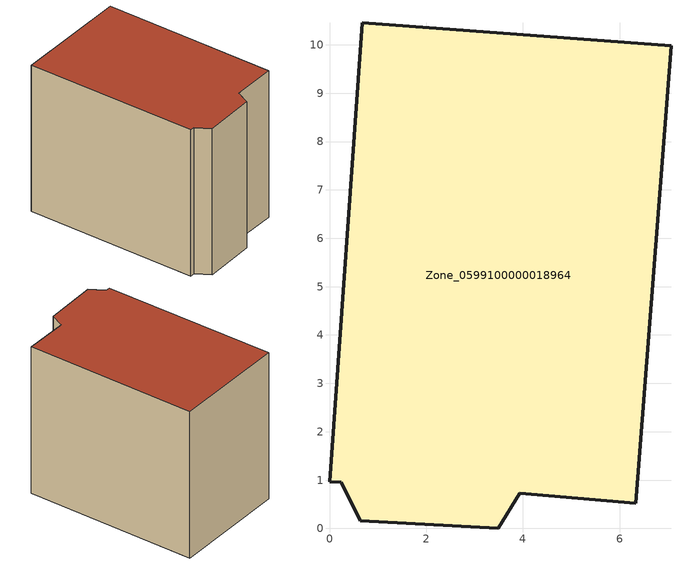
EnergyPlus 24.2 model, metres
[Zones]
Zone_0599100000018964
 floor ground (C_G): 0.24,0.96 0,0.97 0.68,10.46 7.06,9.98 6.33,0.52 3.93,0.73 3.49,0 0.64,0.16 z0
 wall outside (C_F): 3.49,0 3.93,0.73 6.33,0.52 7.06,9.98 0.68,10.46 0,0.97 0.24,0.96 0.64,0.16 3.49,0 z0:8.43
 roof outside (C_R): 7.06,9.98 0.68,10.46 0,0.97 0.24,0.96 0.64,0.16 3.49,0 3.93,0.73 6.33,0.52 z8.43
[BUILDING]
Pand.0599100000018964: North Axis=0; Terrain=City; Loads Convergence Tolerance Value=0.04; Temperature Convergence Tolerance Value=0.4; Solar Distribution=FullExterior; Maximum Number of Warmup Days=25; Minimum Number of Warmup Days=1
[Site:Location]
Rotterdam.The.Hague.AP_ZH_NLD Design_Conditions: Latitude=51.96; Longitude=4.45; Time Zone=1; Elevation=-4.5
[SITE:GROUNDTEMPERATURE:BUILDINGSURFACE]
18, 18, 18, 18, 18, 18, 18, 18, 18, 18, 18, 18
[MATERIAL] Thermal Absorptance=0.9; Solar Absorptance=0.7; Visible Absorptance=0.7
Name | Roughness | Thickness | Conductivity | Density | Specific Heat
G.TI.1946-1964 | MediumSmooth | 0.15 | 1 | 540 | 1210
F.TI.1946-1964 | Rough | 0.3 | 0.857143 | 1920 | 840
R.TI.1946-1964 | MediumRough | 0.2 | 0.277778 | 1500 | 1000
[CONSTRUCTION]
C_G: G.TI.1946-1964
C_F: F.TI.1946-1964
C_R: R.TI.1946-1964
[ZONE]
Zone_0599100000018964: Type=1; Multiplier=1; Ceiling Height=Autocalculate; Volume=Autocalculate; Floor Area=autocalculate; Part of Total Floor Area=Yes
[ZONEINFILTRATION:DESIGNFLOWRATE]
Infil_Zone_0599100000018964: Zone or ZoneList or Space or SpaceList=Zone_0599100000018964; Schedule=AlwaysOn; Design Flow Rate Calculation Method=Flow/Area; Flow Rate per Floor Area=0.003; Constant Term Coefficient=1; Temperature Term Coefficient=0; Velocity Term Coefficient=0; Velocity Squared Term Coefficient=0
[HVACTEMPLATE:ZONE:IDEALLOADSAIRSYSTEM]
Zone_0599100000018964: Maximum Heating Supply Air Temperature=50; Minimum Cooling Supply Air Temperature=13; Maximum Heating Supply Air Humidity Ratio=0.0156; Minimum Cooling Supply Air Humidity Ratio=0.0077; Heating Limit=NoLimit; Cooling Limit=NoLimit; Dehumidification Control Type=ConstantSensibleHeatRatio; Cooling Sensible Heat Ratio=0.7; Dehumidification Setpoint=60; Humidification Control Type=None; Humidification Setpoint=30; Outdoor Air Method=None; Outdoor Air Flow Rate per Person=0.00944; Outdoor Air Flow Rate per Zone Floor Area=0; Outdoor Air Flow Rate per Zone=0; Demand Controlled Ventilation Type=None; Outdoor Air Economizer Type=NoEconomizer; Heat Recovery Type=None; Sensible Heat Recovery Effectiveness=0.7; Latent Heat Recovery Effectiveness=0.65
[ZONECONTROL:THERMOSTAT]
ThermostatControl_Zone_0599100000018964: Zone or ZoneList=Zone_0599100000018964; Control Type Schedule=DualSetpointControlType; Control 1=Thermostat_Zone_0599100000018964; Temperature Difference Between Cutout And Setpoint=0
[THERMOSTATSETPOINT:DUALSETPOINT]
Thermostat_Zone_0599100000018964: Heating Setpoint Temperature Schedule=HeatingSetpoint_Zone_0599100000018964; Cooling Setpoint Temperature Schedule=CoolingSetpoint_Zone_0599100000018964
[SCHEDULE:COMPACT]
HeatingSetpoint_Zone_0599100000018964: Through: 12/31, For: AllDays, Until: 24:00, 21
CoolingSetpoint_Zone_0599100000018964: Through: 12/31, For: AllDays, Until: 24:00, 24
DualSetpointControlType: Through: 12/31, For: AllDays, Until: 24:00, 4
AlwaysOn: Through: 12/31, For: AllDays, Until: 24:00, 1
